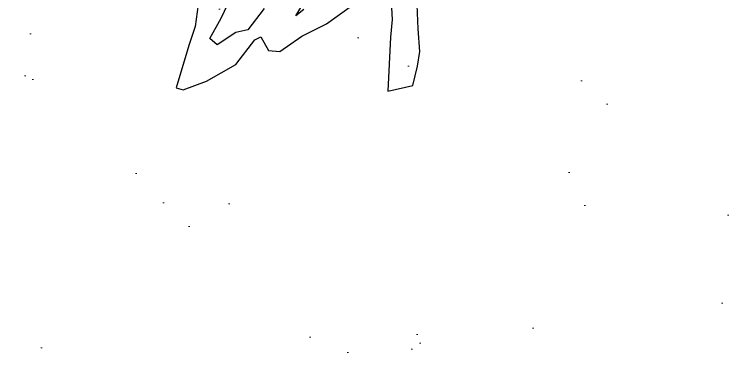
# Model space of a CAD drawing. Header units: millimetres. Extents: x 607619 to 1211550, y 1310734 to 2622648.
# Drawn here: x 607654.7 to 607655.809, y 1311006.396 to 1311006.92 of the extents above; entities that cross this region are included whole.
import ezdxf

# ---------------------------------------------------------------- set-up
doc = ezdxf.new("R2010")
doc.units = ezdxf.units.MM
doc.layers.add('elenarbi-free_blocks', color=7, linetype='Continuous')

# ---------------------------------------------------------------- blocks, each defined once
blk = doc.blocks.new('A$C20C8591F')
at = {"layer": 'elenarbi-free_blocks', "color": 84}
for points in [[(9.014, 2.076), (8.942, 1.549), (8.797, 1.115), (8.579, 0.371), (8.486, 0.081), (8.652, 0.03), (9.211, 0.237), (9.914, 0.64), (10.369, 1.229), (10.514, 1.301), (10.701, 0.97), (10.97, 0.95), (11.5, 1.313), (12.09, 1.612), (12.711, 2.057)], [(13.642, 2.14), (13.663, 1.716), (13.621, 1.292), (13.559, 0), (13.559, 0), (14.16, 0.134), (14.273, 0.6), (14.325, 0.951), (14.284, 1.488), (14.263, 2.067)]]:
    blk.add_lwpolyline(points, dxfattribs=at)
at = {"layer": 'elenarbi-free_blocks', "color": 90}
for points in [[(11.543, 1.958), (11.357, 1.803), (11.543, 2.123)], [(10.599, 1.976), (10.206, 1.469), (9.916, 1.407), (9.471, 1.107), (9.295, 1.262), (9.564, 1.748), (9.896, 2.441)]]:
    blk.add_lwpolyline(points, dxfattribs=at)

msp = doc.modelspace()

# ---------------------------------------------------------------- hatches: boundary and pattern name
at = {"lineweight": 0}
h = msp.add_hatch(dxfattribs=at)
h.set_pattern_fill('AR-SAND', scale=0.214949, style=0)
h.set_pattern_definition([(37.5, (467700.62427, 1042515.6743), (-0.0135403658, 0.41416903983), [0, -0.3267226358, 0, -0.36541347426, 0, -0.34929229157]), (7.5, (467700.62427, 1042515.6743), (0.3804119144, 0.6066177639), [0, -0.17625826405, 0, -0.29448027043, 0, -0.1128482788]), (327.5, (467700.3599, 1042515.6743), (0.66938199825, 0.0012164085), [0, -0.10747455125, 0, -0.3869083845, 0, -0.5051303909]), (317.5, (467700.3599, 1042515.6743), (0.6461642157, 0.188655575), [0, -0.05373727563, 0, -0.25363994095, 0, -0.29018128838])])
h.paths.add_polyline_path([(607657.9245, 1311007.0058), (607652.8, 1311007.0058), (607652.8, 1311006.3964), (607657.9245, 1311006.3964)])

# ---------------------------------------------------------------- block references
at = {"color": 7, "lineweight": 0, "xscale": 0.06448473071309854, "yscale": 0.06448473071309854, "zscale": 0.06448473071309854}
msp.add_blockref('A$C20C8591F', (607654.4033, 1311006.8018), dxfattribs=at)

doc.saveas('drawing.dxf')
